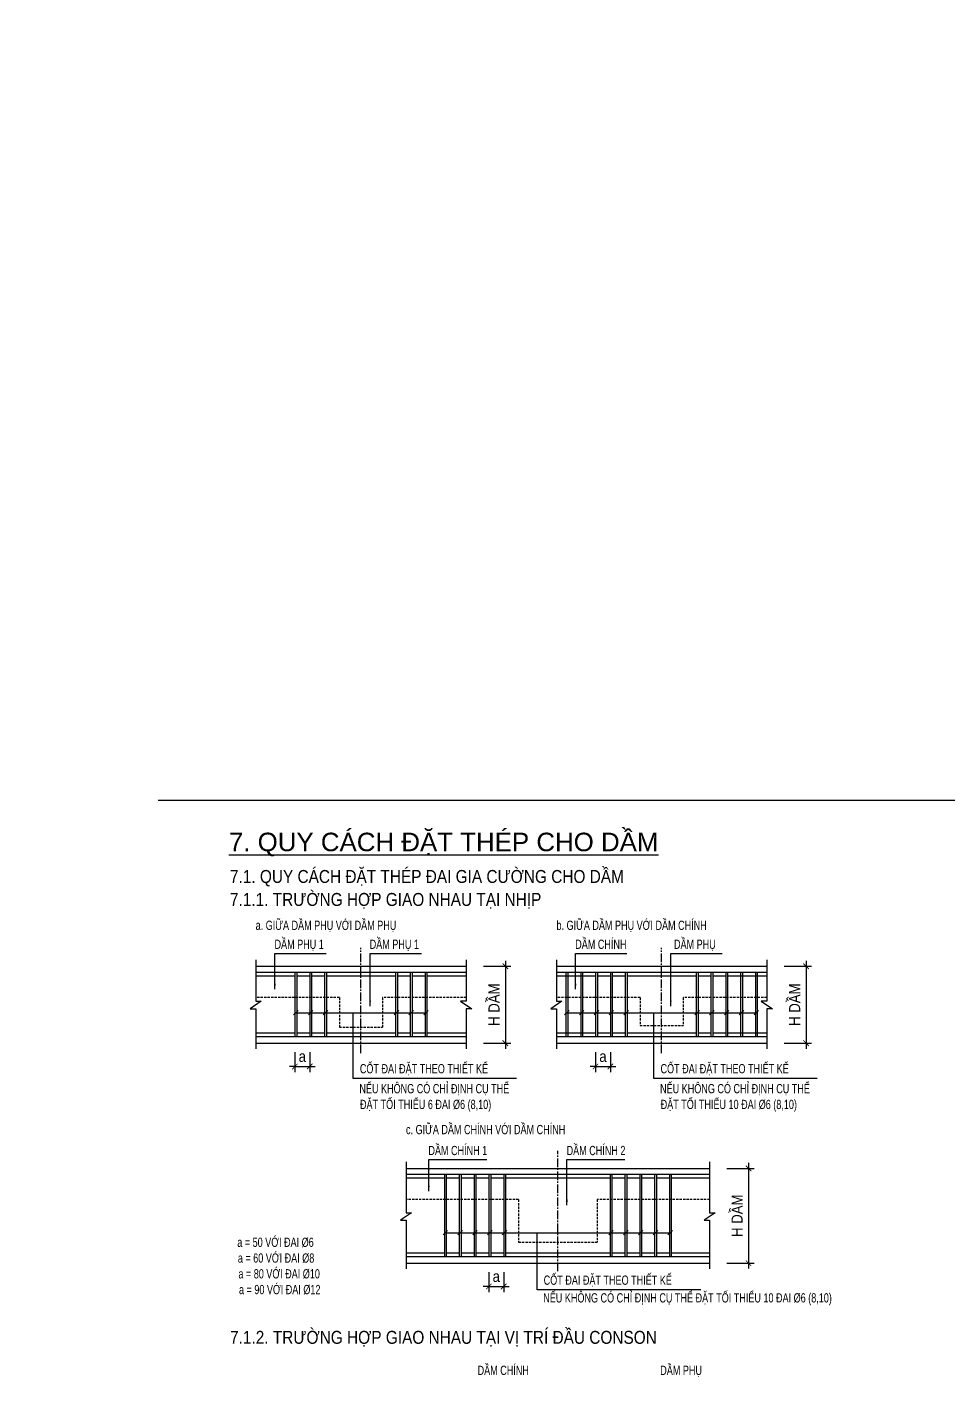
# Model space of a CAD drawing. Header units: millimetres. Extents: x 2163745 to 2518004, y -1043843 to -896215.
# Drawn here: x 2340139 to 2365017, y -932661 to -896215 of the extents above; entities that cross this region are included whole.
import ezdxf
from ezdxf.enums import TextEntityAlignment as Align

# ---------------------------------------------------------------- set-up
doc = ezdxf.new("R2010")
doc.units = ezdxf.units.MM
doc.header["$LTSCALE"] = 250
doc.header["$MEASUREMENT"] = 0
doc.linetypes.add('CENTER2', pattern=[1.125, 0.75, -0.125, 0.125, -0.125])
doc.linetypes.add('HIDDEN', pattern=[0.375, 0.25, -0.125])
doc.layers.get('0').update_dxf_attribs({"lineweight": 20})
doc.layers.get('DEFPOINTS').update_dxf_attribs({"color": 185, "lineweight": 20})
for name, color, linetype in [('BORDER', 3, 'Continuous'), ('CDC.01.AXIS', 160, 'CENTER2'), ('CDC.03.BORDER', 3, 'Continuous'), ('CDC.04.HIDDEN', 8, 'HIDDEN'), ('CDC.05.STEEL', 4, 'Continuous'), ('CDC.06.TEXT', 2, 'Continuous'), ('CDC.11.NOTE', 8, 'Continuous')]:
    doc.layers.add(name, color=color, linetype=linetype)
doc.layers.add('CDC.02.DIM', color=1, linetype='Continuous', lineweight=18)
doc.styles.add('ARIAL', font='arial.ttf', dxfattribs={"width": 0.85})
doc.styles.add('vnsimplex', font='vnsimplex.shx', dxfattribs={"width": 0.65})
doc.dimstyles.new('DIM1-25', dxfattribs={"dimscale": 1.2, "dimtxt": 250, "dimasz": 125, "dimexe": 125, "dimexo": 0.06, "dimgap": 100, "dimtad": 1, "dimdec": 0, "dimzin": 0, "dimdsep": 46, "dimtxsty": 'vnsimplex', "dimblk": 'ARCHTICK', "dimcen": 100, "dimdle": 125, "dimclrd": 256, "dimclre": 1, "dimclrt": 2, "dimadec": 0, "dimazin": 0, "dimtfac": 1, "dimtdec": 0, "dimtix": 1, "dimtmove": 2, "dimatfit": 0, "dimfxl": 1, "dimtolj": 1, "dimtzin": 0, "dimarcsym": 0})

# ---------------------------------------------------------------- blocks, each defined once
blk = doc.blocks.new('_ARCHTICK')
at = {"color": 0, "linetype": 'ByBlock', "ltscale": 4, "const_width": 0.15}
blk.add_lwpolyline([(-0.5, -0.5), (0.5, 0.5)], dxfattribs=at)
blk = doc.blocks.new('*D124')
at = {"layer": 'CDC.02.DIM', "color": 1, "lineweight": -2, "transparency": 16777216}
for p, q in [((2352472, -921572), (2353210, -921572)), ((2352472, -923647), (2353210, -923647))]:
    blk.add_line(p, q, dxfattribs=at)
at = {"layer": 'CDC.02.DIM', "lineweight": -2, "transparency": 16777216}
blk.add_line((2353060, -921422), (2353060, -923797), dxfattribs=at)
at = {"layer": 'DEFPOINTS', "color": 0, "transparency": 16777216}
for p in [(2352472, -921572), (2352472, -923647), (2353060, -923647)]:
    blk.add_point(p, dxfattribs=at)
at = {"layer": 'CDC.02.DIM', "lineweight": -2, "transparency": 16777216, "xscale": 149.9999999999999, "yscale": 149.9999999999999, "zscale": 149.9999999999999}
for p, rotation in [((2353060, -921572), 90), ((2353060, -923647), 270)]:
    blk.add_blockref('_ARCHTICK', p, dxfattribs=dict(at, rotation=rotation))
at = {"layer": 'CDC.02.DIM', "color": 2, "transparency": 16777216, "insert": (2352753, -922609), "char_height": 300, "attachment_point": 5, "rotation": 90, "style": 'ARIAL'}
blk.add_mtext('\\A1;H DẦM', dxfattribs=at)
blk = doc.blocks.new('*D134')
at = {"layer": 'CDC.02.DIM', "color": 1, "lineweight": -2, "transparency": 16777216}
for p, q in [((2359040, -927029), (2359778, -927029)), ((2359040, -929586), (2359778, -929586))]:
    blk.add_line(p, q, dxfattribs=at)
at = {"layer": 'CDC.02.DIM', "lineweight": -2, "transparency": 16777216}
blk.add_line((2359628, -926879), (2359628, -929736), dxfattribs=at)
at = {"layer": 'DEFPOINTS', "color": 0, "transparency": 16777216}
for p in [(2359040, -927029), (2359040, -929586), (2359628, -929586)]:
    blk.add_point(p, dxfattribs=at)
at = {"layer": 'CDC.02.DIM', "lineweight": -2, "transparency": 16777216, "xscale": 149.9999999999999, "yscale": 149.9999999999999, "zscale": 149.9999999999999}
for p, rotation in [((2359628, -927029), 90), ((2359628, -929586), 270)]:
    blk.add_blockref('_ARCHTICK', p, dxfattribs=dict(at, rotation=rotation))
at = {"layer": 'CDC.02.DIM', "color": 2, "transparency": 16777216, "insert": (2359320, -928307), "char_height": 300, "attachment_point": 5, "rotation": 90, "style": 'ARIAL'}
blk.add_mtext('\\A1;H DẦM', dxfattribs=at)
blk = doc.blocks.new('*D136')
at = {"layer": 'CDC.02.DIM', "color": 1, "lineweight": -2, "transparency": 16777216}
for p, q in [((2360594, -921572), (2361332, -921572)), ((2360594, -923647), (2361332, -923647))]:
    blk.add_line(p, q, dxfattribs=at)
at = {"layer": 'CDC.02.DIM', "lineweight": -2, "transparency": 16777216}
blk.add_line((2361182, -921422), (2361182, -923797), dxfattribs=at)
at = {"layer": 'DEFPOINTS', "color": 0, "transparency": 16777216}
for p in [(2360594, -921572), (2360594, -923647), (2361182, -923647)]:
    blk.add_point(p, dxfattribs=at)
at = {"layer": 'CDC.02.DIM', "lineweight": -2, "transparency": 16777216, "xscale": 149.9999999999999, "yscale": 149.9999999999999, "zscale": 149.9999999999999}
for p, rotation in [((2361182, -921572), 90), ((2361182, -923647), 270)]:
    blk.add_blockref('_ARCHTICK', p, dxfattribs=dict(at, rotation=rotation))
at = {"layer": 'CDC.02.DIM', "color": 2, "transparency": 16777216, "insert": (2360874, -922609), "char_height": 300, "attachment_point": 5, "rotation": 90, "style": 'ARIAL'}
blk.add_mtext('\\A1;H DẦM', dxfattribs=at)
blk = doc.blocks.new('*D284')
at = {"layer": 'CDC.02.DIM', "color": 1, "lineweight": -2, "transparency": 16777216}
for p, q in [((2347376, -923894), (2347376, -924428)), ((2347776, -923894), (2347776, -924428))]:
    blk.add_line(p, q, dxfattribs=at)
at = {"layer": 'CDC.02.DIM', "lineweight": -2, "transparency": 16777216}
for p, q in [((2347376, -924278), (2347226, -924278)), ((2347376, -924278), (2347776, -924278)), ((2347776, -924278), (2347926, -924278))]:
    blk.add_line(p, q, dxfattribs=at)
at = {"layer": 'DEFPOINTS', "color": 0, "transparency": 16777216}
for p in [(2347376, -923894), (2347776, -923894), (2347776, -924278)]:
    blk.add_point(p, dxfattribs=at)
at = {"layer": 'CDC.02.DIM', "lineweight": -2, "transparency": 16777216, "xscale": 149.9999999999999, "yscale": 149.9999999999999, "zscale": 149.9999999999999}
blk.add_blockref('_ARCHTICK', (2347376, -924278), dxfattribs=at)
at = {"layer": 'CDC.02.DIM', "lineweight": -2, "transparency": 16777216, "xscale": 149.9999999999999, "yscale": 149.9999999999999, "zscale": 149.9999999999999, "rotation": 180}
blk.add_blockref('_ARCHTICK', (2347776, -924278), dxfattribs=at)
at = {"layer": 'CDC.02.DIM', "color": 2, "transparency": 16777216, "insert": (2347576, -924006), "char_height": 300, "attachment_point": 5, "style": 'ARIAL'}
blk.add_mtext('\\A1;a', dxfattribs=at)
blk = doc.blocks.new('*D285')
at = {"layer": 'CDC.02.DIM', "color": 1, "lineweight": -2, "transparency": 16777216}
for p, q in [((2355497, -923894), (2355497, -924428)), ((2355897, -923894), (2355897, -924428))]:
    blk.add_line(p, q, dxfattribs=at)
at = {"layer": 'CDC.02.DIM', "lineweight": -2, "transparency": 16777216}
for p, q in [((2355497, -924278), (2355347, -924278)), ((2355497, -924278), (2355897, -924278)), ((2355897, -924278), (2356047, -924278))]:
    blk.add_line(p, q, dxfattribs=at)
at = {"layer": 'DEFPOINTS', "color": 0, "transparency": 16777216}
for p in [(2355497, -923894), (2355897, -923894), (2355897, -924278)]:
    blk.add_point(p, dxfattribs=at)
at = {"layer": 'CDC.02.DIM', "lineweight": -2, "transparency": 16777216, "xscale": 149.9999999999999, "yscale": 149.9999999999999, "zscale": 149.9999999999999}
blk.add_blockref('_ARCHTICK', (2355497, -924278), dxfattribs=at)
at = {"layer": 'CDC.02.DIM', "lineweight": -2, "transparency": 16777216, "xscale": 149.9999999999999, "yscale": 149.9999999999999, "zscale": 149.9999999999999, "rotation": 180}
blk.add_blockref('_ARCHTICK', (2355897, -924278), dxfattribs=at)
at = {"layer": 'CDC.02.DIM', "color": 2, "transparency": 16777216, "insert": (2355697, -924006), "char_height": 300, "attachment_point": 5, "style": 'ARIAL'}
blk.add_mtext('\\A1;a', dxfattribs=at)
blk = doc.blocks.new('*D286')
at = {"layer": 'CDC.02.DIM', "color": 1, "lineweight": -2, "transparency": 16777216}
for p, q in [((2352615, -929832), (2352615, -930367)), ((2353015, -929832), (2353015, -930367))]:
    blk.add_line(p, q, dxfattribs=at)
at = {"layer": 'CDC.02.DIM', "lineweight": -2, "transparency": 16777216}
for p, q in [((2352615, -930217), (2352465, -930217)), ((2352615, -930217), (2353015, -930217)), ((2353015, -930217), (2353165, -930217))]:
    blk.add_line(p, q, dxfattribs=at)
at = {"layer": 'DEFPOINTS', "color": 0, "transparency": 16777216}
for p in [(2352615, -929832), (2353015, -929832), (2353015, -930217)]:
    blk.add_point(p, dxfattribs=at)
at = {"layer": 'CDC.02.DIM', "lineweight": -2, "transparency": 16777216, "xscale": 149.9999999999999, "yscale": 149.9999999999999, "zscale": 149.9999999999999}
blk.add_blockref('_ARCHTICK', (2352615, -930217), dxfattribs=at)
at = {"layer": 'CDC.02.DIM', "lineweight": -2, "transparency": 16777216, "xscale": 149.9999999999999, "yscale": 149.9999999999999, "zscale": 149.9999999999999, "rotation": 180}
blk.add_blockref('_ARCHTICK', (2353015, -930217), dxfattribs=at)
at = {"layer": 'CDC.02.DIM', "color": 2, "transparency": 16777216, "insert": (2352815, -929945), "char_height": 300, "attachment_point": 5, "style": 'ARIAL'}
blk.add_mtext('\\A1;a', dxfattribs=at)

msp = doc.modelspace()

# ---------------------------------------------------------------- linework, layer by layer
at = {"layer": 'CDC.01.AXIS', "ltscale": 1.25}
for p, q in [((2349159.4, -923918.9), (2349159.4, -921072.5)), ((2357281, -923918.9), (2357281, -921072.5)), ((2354477.7, -929804.8), (2354477.7, -926558.9))]:
    msp.add_line(p, q, dxfattribs=at)
at = {"layer": 'CDC.03.BORDER'}
for p, q in [((2415283.2, -917095.2), (2343681.2, -917095.2)), ((2346317.8, -921571.6), (2352001.1, -921571.6)), ((2354439.3, -921571.6), (2360122.6, -921571.6)), ((2346317.8, -923647.3), (2352001.1, -923647.3)), ((2354439.3, -923647.3), (2360122.6, -923647.3)), ((2350377, -927028.5), (2358578.4, -927028.5)), ((2350377, -929585.8), (2358578.4, -929585.8))]:
    msp.add_line(p, q, dxfattribs=at)
for points in [[(2346317.8, -921398.7), (2346317.8, -922518.2), (2346467.8, -922518.2), (2346167.7, -922718.3), (2346317.8, -922718.3), (2346317.8, -923805.4)], [(2352001.1, -921398.7), (2352001.1, -922518.2), (2351851, -922518.2), (2352151.1, -922718.3), (2352001.1, -922718.3), (2352001.1, -923805.4)], [(2354439.3, -921398.7), (2354439.3, -922518.2), (2354589.4, -922518.2), (2354289.3, -922718.3), (2354439.3, -922718.3), (2354439.3, -923805.4)], [(2360122.6, -921398.7), (2360122.6, -922518.2), (2359972.6, -922518.2), (2360272.7, -922718.3), (2360122.6, -922718.3), (2360122.6, -923805.4)], [(2350377, -926855.6), (2350377, -928228), (2350527.1, -928228), (2350227, -928428.1), (2350377, -928428.1), (2350377, -929743.9)], [(2358578.4, -926855.6), (2358578.4, -928228), (2358728.4, -928228), (2358428.3, -928428.1), (2358578.4, -928428.1), (2358578.4, -929743.9)]]:
    msp.add_lwpolyline(points, dxfattribs=at)
at = {"layer": 'CDC.04.HIDDEN'}
for p, q in [((2348575.7, -922413.7), (2346317.8, -922413.7)), ((2348575.7, -922413.7), (2348575.7, -923218.2)), ((2352001.1, -922413.7), (2349743.2, -922413.7)), ((2349743.2, -922413.7), (2349743.2, -923218.2)), ((2356697.2, -922413.7), (2354439.3, -922413.7)), ((2356697.2, -922413.7), (2356697.2, -923171.4)), ((2360122.6, -922413.7), (2357864.7, -922413.7)), ((2357864.7, -922413.7), (2357864.7, -923171.4)), ((2356697.2, -923171.4), (2357864.7, -923171.4)), ((2348575.7, -923218.2), (2349743.2, -923218.2)), ((2353415.2, -927870.6), (2350377, -927870.6)), ((2353415.2, -927870.6), (2353415.2, -929019.8)), ((2358578.4, -927870.6), (2355540.2, -927870.6)), ((2355540.2, -927870.6), (2355540.2, -929019.8)), ((2353415.2, -929019.8), (2355540.2, -929019.8))]:
    msp.add_line(p, q, dxfattribs=at)
at = {"layer": 'CDC.05.STEEL'}
for p, q in [((2347375.7, -921740.2), (2347375.7, -923478.5)), ((2347425.7, -921740.2), (2347425.7, -923478.5)), ((2347775.7, -921740.2), (2347775.7, -923478.5)), ((2347825.7, -921740.2), (2347825.7, -923478.5)), ((2348175.7, -921740.2), (2348175.7, -923478.5)), ((2348225.7, -921740.2), (2348225.7, -923478.5)), ((2350093.2, -921740.2), (2350093.2, -923478.5)), ((2350143.2, -921740.2), (2350143.2, -923478.5)), ((2350493.2, -921740.2), (2350493.2, -923478.5)), ((2350543.2, -921740.2), (2350543.2, -923478.5)), ((2350893.2, -921740.2), (2350893.2, -923478.5)), ((2350943.2, -921740.2), (2350943.2, -923478.5)), ((2354697.2, -921740.2), (2354697.2, -923478.5)), ((2354747.2, -921740.2), (2354747.2, -923478.5)), ((2355097.2, -921740.2), (2355097.2, -923478.5)), ((2355147.2, -921740.2), (2355147.2, -923478.5)), ((2355497.2, -921740.2), (2355497.2, -923478.5)), ((2355547.2, -921740.2), (2355547.2, -923478.5)), ((2355897.2, -921740.2), (2355897.2, -923478.5)), ((2355947.2, -921740.2), (2355947.2, -923478.5)), ((2356297.2, -921740.2), (2356297.2, -923478.5)), ((2356347.2, -921740.2), (2356347.2, -923478.5)), ((2358214.7, -921740.2), (2358214.7, -923478.5)), ((2358264.7, -921740.2), (2358264.7, -923478.5)), ((2358614.7, -921740.2), (2358614.7, -923478.5)), ((2358664.7, -921740.2), (2358664.7, -923478.5)), ((2359014.7, -921740.2), (2359014.7, -923478.5)), ((2359064.7, -921740.2), (2359064.7, -923478.5)), ((2359414.7, -921740.2), (2359414.7, -923478.5)), ((2359464.7, -921740.2), (2359464.7, -923478.5)), ((2359814.7, -921740.2), (2359814.7, -923478.5)), ((2359864.7, -921740.2), (2359864.7, -923478.5)), ((2351415.2, -927197.2), (2351415.2, -929417)), ((2351465.2, -927197.2), (2351465.2, -929417)), ((2351815.2, -927197.2), (2351815.2, -929417)), ((2351865.2, -927197.2), (2351865.2, -929417)), ((2352215.2, -927197.2), (2352215.2, -929417)), ((2352265.2, -927197.2), (2352265.2, -929417)), ((2352615.2, -927197.2), (2352615.2, -929417)), ((2352665.2, -927197.2), (2352665.2, -929417)), ((2353015.2, -927197.2), (2353015.2, -929417)), ((2353065.2, -927197.2), (2353065.2, -929417)), ((2355890.2, -927197.2), (2355890.2, -929417)), ((2355940.2, -927197.2), (2355940.2, -929417)), ((2356290.2, -927197.2), (2356290.2, -929417)), ((2356340.2, -927197.2), (2356340.2, -929417)), ((2356690.2, -927197.2), (2356690.2, -929417)), ((2356740.2, -927197.2), (2356740.2, -929417)), ((2357090.2, -927197.2), (2357090.2, -929417)), ((2357140.2, -927197.2), (2357140.2, -929417)), ((2357490.2, -927197.2), (2357490.2, -929417)), ((2357540.2, -927197.2), (2357540.2, -929417))]:
    msp.add_line(p, q, dxfattribs=at)
for points in [[(2352001.1, -921740.4), (2346317.8, -921740.4)], [(2347375.7, -921840.4), (2346317.8, -921840.4)], [(2347775.7, -921840.4), (2347425.7, -921840.4)], [(2348175.7, -921840.4), (2347825.7, -921840.4)], [(2350093.2, -921840.4), (2348225.7, -921840.4)], [(2350493.2, -921840.4), (2350143.2, -921840.4)], [(2350893.2, -921840.4), (2350543.2, -921840.4)], [(2352001.1, -921840.4), (2350943.2, -921840.4)], [(2360122.6, -921740.4), (2354439.3, -921740.4)], [(2355497.2, -921840.4), (2354439.3, -921840.4)], [(2355897.2, -921840.4), (2355547.2, -921840.4)], [(2356297.2, -921840.4), (2355947.2, -921840.4)], [(2358214.7, -921840.4), (2356347.2, -921840.4)], [(2358614.7, -921840.4), (2358264.7, -921840.4)], [(2359014.7, -921840.4), (2358664.7, -921840.4)], [(2360122.6, -921840.4), (2359064.7, -921840.4)], [(2347375.7, -923378.5), (2346317.8, -923378.5)], [(2352001.1, -923478.5), (2346317.8, -923478.5)], [(2347775.7, -923378.5), (2347425.7, -923378.5)], [(2348175.7, -923378.5), (2347825.7, -923378.5)], [(2350093.2, -923378.5), (2348225.7, -923378.5)], [(2350493.2, -923378.5), (2350143.2, -923378.5)], [(2350893.2, -923378.5), (2350543.2, -923378.5)], [(2352001.1, -923378.5), (2350943.2, -923378.5)], [(2355497.2, -923378.5), (2354439.3, -923378.5)], [(2360122.6, -923478.5), (2354439.3, -923478.5)], [(2355897.2, -923378.5), (2355547.2, -923378.5)], [(2356297.2, -923378.5), (2355947.2, -923378.5)], [(2358214.7, -923378.5), (2356347.2, -923378.5)], [(2358614.7, -923378.5), (2358264.7, -923378.5)], [(2359014.7, -923378.5), (2358664.7, -923378.5)], [(2360122.6, -923378.5), (2359064.7, -923378.5)], [(2358578.4, -927197.3), (2350377, -927197.3)], [(2351415.2, -927297.3), (2350377, -927297.3)], [(2351815.2, -927297.3), (2351465.2, -927297.3)], [(2352215.2, -927297.3), (2351865.2, -927297.3)], [(2352615.2, -927297.3), (2352265.2, -927297.3)], [(2353015.2, -927297.3), (2352665.2, -927297.3)], [(2355890.2, -927297.3), (2353065.2, -927297.3)], [(2356290.2, -927297.3), (2355940.2, -927297.3)], [(2356690.2, -927297.3), (2356340.2, -927297.3)], [(2357090.2, -927297.3), (2356740.2, -927297.3)], [(2357490.2, -927297.3), (2357140.2, -927297.3)], [(2358578.4, -927297.3), (2357540.2, -927297.3)], [(2351415.2, -929317), (2350377, -929317)], [(2351815.2, -929317), (2351465.2, -929317)], [(2352215.2, -929317), (2351865.2, -929317)], [(2352615.2, -929317), (2352265.2, -929317)], [(2353015.2, -929317), (2352665.2, -929317)], [(2355890.2, -929317), (2353065.2, -929317)], [(2356290.2, -929317), (2355940.2, -929317)], [(2356690.2, -929317), (2356340.2, -929317)], [(2357090.2, -929317), (2356740.2, -929317)], [(2357490.2, -929317), (2357140.2, -929317)], [(2358578.4, -929317), (2357540.2, -929317)], [(2358578.4, -929417), (2350377, -929417)]]:
    msp.add_lwpolyline(points, dxfattribs=at)
at = {"layer": 'CDC.11.NOTE'}
for p, q in [((2347338.3, -922886.7), (2347461.9, -922766.1)), ((2347738.3, -922886.7), (2347861.9, -922766.1)), ((2348138.3, -922886.7), (2348261.9, -922766.1)), ((2350055.8, -922886.7), (2350179.4, -922766.1)), ((2350455.8, -922886.7), (2350579.4, -922766.1)), ((2350855.8, -922886.7), (2350979.4, -922766.1)), ((2354659.8, -922886.7), (2354783.5, -922766.1)), ((2355059.8, -922886.7), (2355183.5, -922766.1)), ((2355459.8, -922886.7), (2355583.5, -922766.1)), ((2355859.8, -922886.7), (2355983.5, -922766.1)), ((2356259.8, -922886.7), (2356383.5, -922766.1)), ((2358177.3, -922886.7), (2358301, -922766.1)), ((2358577.3, -922886.7), (2358701, -922766.1)), ((2358977.3, -922886.7), (2359101, -922766.1)), ((2359377.3, -922886.7), (2359501, -922766.1)), ((2359777.3, -922886.7), (2359901, -922766.1)), ((2347375.7, -922826.4), (2350943.2, -922826.4)), ((2354697.2, -922826.4), (2359864.7, -922826.4)), ((2351377.8, -928825.3), (2351501.4, -928704.7)), ((2351415.2, -928765), (2357540.2, -928765)), ((2351777.8, -928825.3), (2351901.4, -928704.7)), ((2352177.8, -928825.3), (2352301.4, -928704.7)), ((2352577.8, -928825.3), (2352701.4, -928704.7)), ((2352977.8, -928825.3), (2353101.4, -928704.7)), ((2355852.8, -928825.3), (2355976.5, -928704.7)), ((2356252.8, -928825.3), (2356376.5, -928704.7)), ((2356652.8, -928825.3), (2356776.5, -928704.7)), ((2357052.8, -928825.3), (2357176.5, -928704.7)), ((2357452.8, -928825.3), (2357576.5, -928704.7))]:
    msp.add_line(p, q, dxfattribs=at)
for points in [[(2353363.5, -924598.2), (2348949.9, -924598.2), (2348949.9, -922826.4)], [(2361485.1, -924598.2), (2357071.5, -924598.2), (2357071.5, -922826.4)], [(2358336.8, -930307.3), (2353914.9, -930307.3), (2353914.9, -928765)]]:
    msp.add_lwpolyline(points, dxfattribs=at)

# ---------------------------------------------------------------- texts
at = {"layer": 'CDC.06.TEXT', "color": 4, "style": 'ARIAL'}
msp.add_text('%%U7. QUY CÁCH ĐẶT THÉP CHO DẦM', height=500, dxfattribs=at).set_placement((2345592.9, -918466.4))
at = {"layer": 'CDC.06.TEXT', "color": 4, "style": 'ARIAL', "width": 0.85}
for s, p in [('7.1. QUY CÁCH ĐẶT THÉP ĐAI GIA CƯỜNG CHO DẦM', (2345621.9, -919148.1)), ('7.1.1. TRƯỜNG HỢP GIAO NHAU TẠI NHỊP', (2345621.9, -919768.4)), ('7.1.2. TRƯỜNG HỢP GIAO NHAU TẠI VỊ TRÍ ĐẦU CONSON', (2345623.9, -931590.3))]:
    msp.add_text(s, height=350, dxfattribs=at).set_placement(p, align=Align.MIDDLE_LEFT)
at = {"layer": 'CDC.06.TEXT', "style": 'ARIAL', "width": 0.7}
for s, p in [('a. GIỮA DẦM PHỤ VỚI DẦM PHỤ', (2346315.1, -920466.4)), ('b. GIỮA DẦM PHỤ VỚI DẦM CHÍNH', (2354441.7, -920466.4)), ('c. GIỮA DẦM CHÍNH VỚI DẦM CHÍNH', (2350376.5, -925980.5))]:
    msp.add_text(s, height=250, dxfattribs=at).set_placement(p, align=Align.MIDDLE_LEFT)
for s, p in [('DẦM PHỤ 1', (2346825.1, -921103)), ('DẦM PHỤ 1', (2349395.8, -921103)), ('DẦM CHÍNH', (2354946.7, -921103)), ('DẦM PHỤ', (2357615.9, -921103)), ('CỐT ĐAI ĐẶT THEO THIẾT KẾ', (2349130.1, -924462.4)), ('CỐT ĐAI ĐẶT THEO THIẾT KẾ', (2357251.7, -924462.4)), ('NẾU KHÔNG CÓ CHỈ ĐỊNH CỤ THỂ', (2349118, -925001.3)), ('NẾU KHÔNG CÓ CHỈ ĐỊNH CỤ THỂ', (2357239.6, -925001.3)), ('ĐẶT TỐI THIỂU 6 ĐAI %%C6 (8,10)', (2349133.4, -925426.8)), ('ĐẶT TỐI THIỂU 10 ĐAI %%C6 (8,10)', (2357254.9, -925426.8)), ('DẦM CHÍNH 1', (2350981.9, -926671.5)), ('DẦM CHÍNH 2', (2354714.2, -926671.5)), ('a = 50 VỚI ĐAI %%C6', (2345819.4, -929148.7)), ('a = 60 VỚI ĐAI %%C8', (2345834.7, -929574.1)), ('a = 80 VỚI ĐAI %%C10', (2345850, -929999.6)), ('CỐT ĐAI ĐẶT THEO THIẾT KẾ', (2354095.1, -930171.5)), ('a = 90 VỚI ĐAI %%C12', (2345865.3, -930425)), ('NẾU KHÔNG CÓ CHỈ ĐỊNH CỤ THỂ ĐẶT TỐI THIỂU 10 ĐAI %%C6 (8,10)', (2354083.1, -930649.1)), ('DẦM CHÍNH', (2352310.9, -932605.8)), ('DẦM PHỤ', (2357243.9, -932605.8))]:
    msp.add_text(s, height=250, dxfattribs=at).set_placement(p)

# ---------------------------------------------------------------- dimensions: what is measured, and where the dimension line sits
at = {"layer": 'CDC.02.DIM'}
for base, p1, p2, picture, middle in [((2353060.5, -923647.3), (2352472.3, -921571.6), (2352472.3, -923647.3), '*D124', (2352752.6, -922609.4)), ((2361182, -923647.3), (2360593.9, -921571.6), (2360593.9, -923647.3), '*D136', (2360874.2, -922609.4)), ((2359627.7, -929585.8), (2359039.5, -927028.5), (2359039.5, -929585.8), '*D134', (2359319.8, -928307.2))]:
    dim = msp.add_linear_dim(base=base, p1=p1, p2=p2, angle=90, text='H DẦM', dimstyle='DIM1-25', override={"dimtxsty": 'ARIAL'}, dxfattribs=at)
    dim.commit()
    dim.dimension.update_dxf_attribs({"geometry": picture, "text_midpoint": middle})
for base, p1, p2, picture, middle in [((2347775.7, -924278.5), (2347375.7, -923893.8), (2347775.7, -923893.8), '*D284', (2347575.7, -924006)), ((2355897.2, -924278.5), (2355497.2, -923893.8), (2355897.2, -923893.8), '*D285', (2355697.2, -924006)), ((2353015.2, -930217), (2352615.2, -929832.4), (2353015.2, -929832.4), '*D286', (2352815.2, -929944.6))]:
    dim = msp.add_linear_dim(base=base, p1=p1, p2=p2, text='a', dimstyle='DIM1-25', override={"dimtxsty": 'ARIAL'}, dxfattribs=at)
    dim.commit()
    dim.dimension.update_dxf_attribs({"geometry": picture, "text_midpoint": middle})

# ---------------------------------------------------------------- leaders
at = {"layer": 'CDC.11.NOTE'}
for points in [[(2346835.9, -922188.4), (2346835.9, -921223.5), (2348221.3, -921223.5)], [(2349406.6, -922646.7), (2349406.6, -921223.5), (2350792, -921223.5)], [(2354957.5, -922188.4), (2354957.5, -921223.5), (2356342.9, -921223.5)], [(2357528.2, -922646.7), (2357528.2, -921223.5), (2358913.6, -921223.5)], [(2350992.7, -927645.4), (2350992.7, -926791.9), (2352557, -926791.9)], [(2354725, -928024.1), (2354725, -926791.9), (2356289.3, -926791.9)]]:
    msp.add_leader(points, dimstyle='DIM1-25', override={"dimtxsty": 'ARIAL'}, dxfattribs=at)

# ---------------------------------------------------------------- wipeouts: each hides what was drawn before it
at = {"color": 6, "ltscale": 2}
msp.add_wipeout([(2178639.9, -896214.8), (2424554.4, -896214.8), (2424554.4, -911860.1), (2178639.9, -911860.1)], dxfattribs=at).dxf.layer = 'BORDER'

doc.saveas('drawing.dxf')
